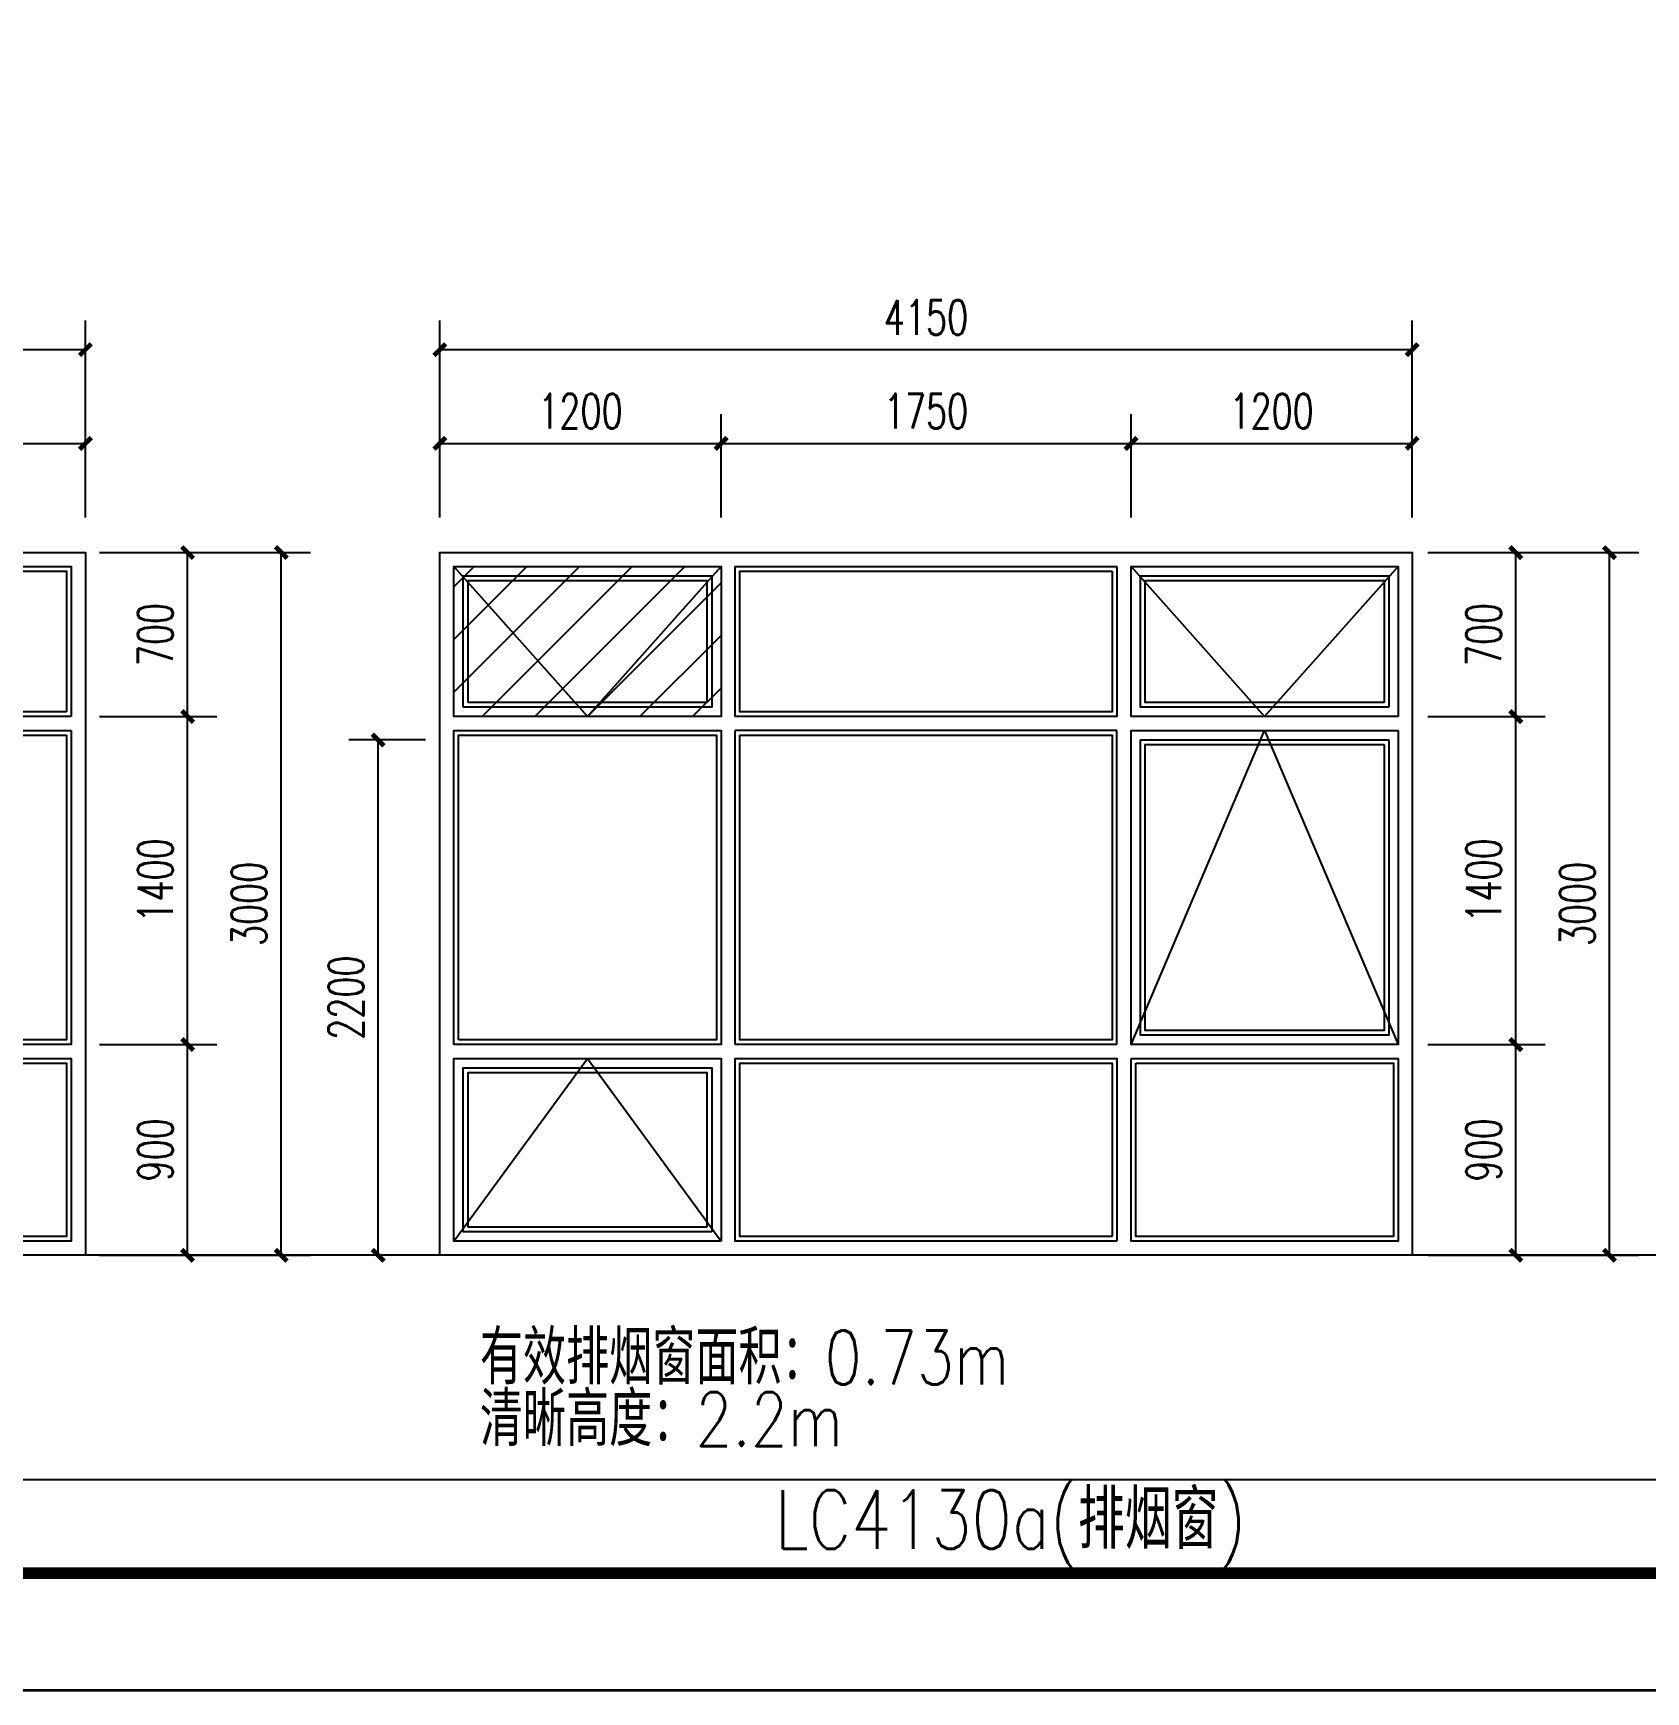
# Model space of a CAD drawing. Extents: x 1738711 to 2346805, y 1189731 to 2516152.
# Drawn here: x 1929146 to 1936029, y 1283464 to 1290544 of the extents above; entities that cross this region are included whole.
import ezdxf
from ezdxf.enums import TextEntityAlignment as Align

# ---------------------------------------------------------------- set-up
doc = ezdxf.new("R2010")
doc.units = 0
doc.header["$LTSCALE"] = 1000
doc.header["$MEASUREMENT"] = 0
doc.linetypes.add('复件 140224通州运河二期售楼部条件图_t3$0$X-ME SHAFT SH$0$X-B2$0$WATER_LINE', pattern=[0])
for name, color, linetype in [('DOTE', 1, 'Continuous'), ('PUB_DIM', 3, 'Continuous'), ('PUB_TEXT', 7, 'Continuous'), ('TK', 4, 'Continuous'), ('WINDOW', 144, 'Continuous'), ('看线', 8, 'Continuous')]:
    doc.layers.add(name, color=color, linetype=linetype)
doc.styles.add('_TCH_DIM_T3', font='SIMPLEX', dxfattribs={"width": 0.705882, "bigfont": 'GBCBIG'})
doc.styles.add('HZ', font='rs', dxfattribs={"bigfont": 'hztxt'})
doc.styles.add('宋体', font='SIMSUN.TTF', dxfattribs={"width": 0.75})
doc.dimstyles.new('_TCH_ARCH&&50', dxfattribs={"dimtxt": 148.75, "dimasz": 50, "dimexe": 125, "dimexo": 150, "dimgap": 63.125, "dimtad": 1, "dimdec": 0, "dimzin": 0, "dimdsep": 46, "dimtxsty": '_TCH_DIM_T3', "dimblk": 'ARCHTICK', "dimcen": 0.09, "dimclrt": 7, "dimazin": 2, "dimtfac": 1, "dimtdec": 0, "dimtix": 1, "dimtmove": 2, "dimatfit": 3, "dimfxl": 50, "dimtolj": 1, "dimtzin": 0, "dimarcsym": 0})

# ---------------------------------------------------------------- blocks, each defined once
blk = doc.blocks.new('hreahrehreh')
at = {"layer": 'WINDOW', "linetype": '复件 140224通州运河二期售楼部条件图_t3$0$X-ME SHAFT SH$0$X-B2$0$WATER_LINE'}
for p, q in [((1926459.8, 1285757.7), (1926459.8, 1287097.7)), ((1927229.8, 1287097.7), (1926459.8, 1287097.7)), ((1927229.8, 1287097.7), (1927229.8, 1285757.7)), ((1927289.8, 1287097.7), (1927289.8, 1285757.7)), ((1928059.8, 1287097.7), (1927289.8, 1287097.7)), ((1928059.8, 1285757.7), (1928059.8, 1287097.7)), ((1927229.8, 1285757.7), (1926459.8, 1285757.7)), ((1928059.8, 1285757.7), (1927289.8, 1285757.7))]:
    blk.add_line(p, q, dxfattribs=at)
at = {"layer": 'WINDOW', "color": 4, "linetype": '复件 140224通州运河二期售楼部条件图_t3$0$X-ME SHAFT SH$0$X-B2$0$WATER_LINE'}
blk.add_lwpolyline([(1929334.8, 1284857.7), (1925184.8, 1284857.7), (1925184.8, 1287857.7), (1929334.8, 1287857.7)], close=True, dxfattribs=at)
at = {"layer": 'WINDOW', "linetype": '复件 140224通州运河二期售楼部条件图_t3$0$X-ME SHAFT SH$0$X-B2$0$WATER_LINE'}
for points in [[(1925244.8, 1287157.7), (1925244.8, 1287797.7), (1926399.8, 1287797.7), (1926399.8, 1287157.7), (1925244.8, 1287157.7)], [(1928059.8, 1287797.7), (1928059.8, 1287157.7), (1926459.8, 1287157.7), (1926459.8, 1287797.7), (1928059.8, 1287797.7)], [(1929274.8, 1287157.7), (1928119.8, 1287157.7), (1928119.8, 1287797.7), (1929274.8, 1287797.7), (1929274.8, 1287157.7)], [(1925244.8, 1285757.7), (1925244.8, 1287097.7), (1926399.8, 1287097.7), (1926399.8, 1285757.7), (1925244.8, 1285757.7)], [(1929274.8, 1287097.7), (1929274.8, 1285757.7), (1928119.8, 1285757.7), (1928119.8, 1287097.7), (1929274.8, 1287097.7)], [(1926399.8, 1284917.7), (1925244.8, 1284917.7), (1925244.8, 1285697.7), (1926399.8, 1285697.7), (1926399.8, 1284917.7)], [(1928059.8, 1284917.7), (1926459.8, 1284917.7), (1926459.8, 1285697.7), (1928059.8, 1285697.7), (1928059.8, 1284917.7)], [(1928119.8, 1285697.7), (1929274.8, 1285697.7), (1929274.8, 1284917.7), (1928119.8, 1284917.7), (1928119.8, 1285697.7)]]:
    blk.add_lwpolyline(points, dxfattribs=at)
for points in [[(1925264.8, 1287177.7), (1925264.8, 1287777.7), (1926379.8, 1287777.7), (1926379.8, 1287177.7)], [(1928039.8, 1287777.7), (1928039.8, 1287177.7), (1926479.8, 1287177.7), (1926479.8, 1287777.7)], [(1929254.8, 1287177.7), (1928139.8, 1287177.7), (1928139.8, 1287777.7), (1929254.8, 1287777.7)], [(1925264.8, 1285777.7), (1925264.8, 1287077.7), (1926379.8, 1287077.7), (1926379.8, 1285777.7)], [(1929254.8, 1287077.7), (1929254.8, 1285777.7), (1928139.8, 1285777.7), (1928139.8, 1287077.7)], [(1926499.8, 1287057.7), (1927189.8, 1287057.7), (1927189.8, 1285797.7), (1926499.8, 1285797.7)], [(1926519.8, 1287037.7), (1927169.8, 1287037.7), (1927169.8, 1285817.7), (1926519.8, 1285817.7)], [(1927329.8, 1285797.7), (1928019.8, 1285797.7), (1928019.8, 1287057.7), (1927329.8, 1287057.7)], [(1927349.8, 1285817.7), (1927999.8, 1285817.7), (1927999.8, 1287037.7), (1927349.8, 1287037.7)], [(1926379.8, 1284937.7), (1925264.8, 1284937.7), (1925264.8, 1285677.7), (1926379.8, 1285677.7)], [(1928039.8, 1284937.7), (1926479.8, 1284937.7), (1926479.8, 1285677.7), (1928039.8, 1285677.7)], [(1928139.8, 1285677.7), (1929254.8, 1285677.7), (1929254.8, 1284937.7), (1928139.8, 1284937.7)]]:
    blk.add_lwpolyline(points, close=True, dxfattribs=at)
at = {"layer": '看线'}
for points in [[(1927229.8, 1285757.7), (1926844.8, 1287097.7), (1926462, 1285757.7)], [(1927289.8, 1285757.7), (1927674.8, 1287097.7), (1928057.7, 1285757.7)]]:
    blk.add_lwpolyline(points, dxfattribs=at)
blk = doc.blocks.new('i567dijkrtjtrj')
at = {"layer": 'WINDOW', "linetype": '复件 140224通州运河二期售楼部条件图_t3$0$X-ME SHAFT SH$0$X-B2$0$WATER_LINE'}
for p, q in [((1932092.2, 1280258.8), (1932092.2, 1281598.8)), ((1933722.2, 1281598.8), (1932092.2, 1281598.8)), ((1933722.2, 1280258.8), (1933722.2, 1281598.8)), ((1933722.2, 1280258.8), (1932092.2, 1280258.8))]:
    blk.add_line(p, q, dxfattribs=at)
at = {"layer": 'WINDOW', "color": 4, "linetype": '复件 140224通州运河二期售楼部条件图_t3$0$X-ME SHAFT SH$0$X-B2$0$WATER_LINE'}
blk.add_lwpolyline([(1934982.2, 1279358.8), (1930832.2, 1279358.8), (1930832.2, 1282358.8), (1934982.2, 1282358.8)], close=True, dxfattribs=at)
at = {"layer": 'WINDOW', "linetype": '复件 140224通州运河二期售楼部条件图_t3$0$X-ME SHAFT SH$0$X-B2$0$WATER_LINE'}
for points in [[(1930892.2, 1281658.8), (1930892.2, 1282298.8), (1932032.2, 1282298.8), (1932032.2, 1281658.8), (1930892.2, 1281658.8)], [(1933722.2, 1282298.8), (1933722.2, 1281658.8), (1932092.2, 1281658.8), (1932092.2, 1282298.8), (1933722.2, 1282298.8)], [(1934922.2, 1281658.8), (1933782.2, 1281658.8), (1933782.2, 1282298.8), (1934922.2, 1282298.8), (1934922.2, 1281658.8)], [(1930892.2, 1280258.8), (1930892.2, 1281598.8), (1932032.2, 1281598.8), (1932032.2, 1280258.8), (1930892.2, 1280258.8)], [(1934922.2, 1281598.8), (1934922.2, 1280258.8), (1933782.2, 1280258.8), (1933782.2, 1281598.8), (1934922.2, 1281598.8)], [(1932032.2, 1279418.8), (1930892.2, 1279418.8), (1930892.2, 1280198.8), (1932032.2, 1280198.8), (1932032.2, 1279418.8)], [(1933722.2, 1279418.8), (1932092.2, 1279418.8), (1932092.2, 1280198.8), (1933722.2, 1280198.8), (1933722.2, 1279418.8)], [(1933782.2, 1280198.8), (1934922.2, 1280198.8), (1934922.2, 1279418.8), (1933782.2, 1279418.8), (1933782.2, 1280198.8)]]:
    blk.add_lwpolyline(points, dxfattribs=at)
for points in [[(1933702.2, 1282278.8), (1933702.2, 1281678.8), (1932112.2, 1281678.8), (1932112.2, 1282278.8)], [(1930932.2, 1281698.8), (1930932.2, 1282258.8), (1931992.2, 1282258.8), (1931992.2, 1281698.8)], [(1930952.2, 1281718.8), (1930952.2, 1282238.8), (1931972.2, 1282238.8), (1931972.2, 1281718.8)], [(1934882.2, 1281698.8), (1933822.2, 1281698.8), (1933822.2, 1282258.8), (1934882.2, 1282258.8)], [(1934862.2, 1281718.8), (1933842.2, 1281718.8), (1933842.2, 1282238.8), (1934862.2, 1282238.8)], [(1930912.2, 1280278.8), (1930912.2, 1281578.8), (1932012.2, 1281578.8), (1932012.2, 1280278.8)], [(1932112.2, 1281578.8), (1933702.2, 1281578.8), (1933702.2, 1280278.8), (1932112.2, 1280278.8)], [(1934882.2, 1281558.8), (1934882.2, 1280298.8), (1933822.2, 1280298.8), (1933822.2, 1281558.8)], [(1934862.2, 1281538.8), (1934862.2, 1280318.8), (1933842.2, 1280318.8), (1933842.2, 1281538.8)], [(1931992.2, 1279458.8), (1930932.2, 1279458.8), (1930932.2, 1280158.8), (1931992.2, 1280158.8)], [(1931972.2, 1279478.8), (1930952.2, 1279478.8), (1930952.2, 1280138.8), (1931972.2, 1280138.8)], [(1933702.2, 1279438.8), (1932112.2, 1279438.8), (1932112.2, 1280178.8), (1933702.2, 1280178.8)], [(1933802.2, 1280178.8), (1934902.2, 1280178.8), (1934902.2, 1279438.8), (1933802.2, 1279438.8)]]:
    blk.add_lwpolyline(points, close=True, dxfattribs=at)
at = {"layer": '看线'}
for points in [[(1930892.2, 1282298.8), (1931462.2, 1281658.8), (1932032.2, 1282298.8)], [(1933782.2, 1282298.8), (1934352.2, 1281658.8), (1934922.2, 1282298.8)], [(1933782.2, 1280258.8), (1934352.2, 1281598.8), (1934922.2, 1280258.8)], [(1930892.2, 1279418.8), (1931462.2, 1280198.8), (1932032.2, 1279418.8)]]:
    blk.add_lwpolyline(points, dxfattribs=at)
blk = doc.blocks.new('hjashrtahreahe')
at = {"layer": 'TK', "color": 7, "const_width": 25}
blk.add_lwpolyline([(0, 59400), (84100, 59400), (84100, 0), (0, 0)], close=True, dxfattribs=at)
at = {"layer": 'TK', "color": 3, "const_width": 100}
blk.add_lwpolyline([(2500, 1000), (2500, 58400), (83100, 58400), (83100, 1000)], close=True, dxfattribs=at)
at = {"layer": 'TK', "style": '宋体', "width": 0.75}
for tag, height, p in [('项目负责人', 350, (6003, 57089)), ('专业负责人', 350, (6003, 56224)), ('设计人', 350, (6003, 55419)), ('版号1', 250, (77304, 22193)), ('时间1', 250, (82405, 22193)), ('版号2', 250, (77304, 21593)), ('时间2', 250, (82405, 21593)), ('版号3', 250, (77304, 20993)), ('时间3', 250, (82405, 20993)), ('建筑会签', 0.0001, (78978, 2403)), ('电气会签', 0.0001, (82128, 2403)), ('结构会签', 0.0001, (78978, 1803)), ('暖通会签', 0.0001, (82128, 1803)), ('给排水会签', 0.0001, (78978, 1250)), ('智能化会签', 0.0001, (82128, 1250))]:
    blk.add_attdef(tag, text='', height=height, dxfattribs=at).set_placement(p, align=Align.CENTER)
for tag, p in [('合作设计单位', (80816, 48986)), ('版号说明1', (79854, 22318)), ('版号说明2', (79854, 21718)), ('版号说明3', (79854, 21118)), ('浙江绿储科技有限公司', (80545, 16036)), ('百兆瓦级集中式熔盐储能关键', (80545, 14953)), ('设备研发及制造基地项目', (80545, 14603)), ('1#研发楼', (80545, 13636)), ('图名', (80545, 12436)), ('工程编号', (78978, 11461)), ('子项编号', (82128, 11461)), ('建筑', (78978, 10711)), ('图号', (82128, 10711)), ('施工图', (78978, 9961)), ('2023.03', (82128, 9961)), ('审定', (79353, 8461)), ('审核', (79353, 7711)), ('工程负责', (79353, 6961)), ('专业负责', (79353, 6211)), ('设计', (79353, 5461)), ('制图', (79353, 4711)), ('校对', (79353, 3961))]:
    blk.add_attdef(tag, text='', height=250, dxfattribs=at).set_placement(p, align=Align.MIDDLE_CENTER)
blk = doc.blocks.new('_ArchTick')
at = {"color": 0, "linetype": 'ByBlock', "const_width": 0.4}
blk.add_lwpolyline([(-0.5, -0.5), (0.5, 0.5)], dxfattribs=at)
blk = doc.blocks.new('*D253')
at = {"layer": 'Defpoints', "color": 0, "transparency": 16777216}
for p in [(1930618.6, 1287527.1), (1930971.1, 1287527.1), (1930971.1, 1285327.1)]:
    blk.add_point(p, dxfattribs=at)
at = {"layer": 'PUB_DIM', "color": 0, "lineweight": -2, "transparency": 16777216}
for p, q in [((1930821.1, 1287527.1), (1930493.6, 1287527.1)), ((1930618.6, 1285327.1), (1930618.6, 1287527.1)), ((1930821.1, 1285327.1), (1930493.6, 1285327.1))]:
    blk.add_line(p, q, dxfattribs=at)
at = {"layer": 'PUB_DIM', "color": 0, "lineweight": -2, "transparency": 16777216, "xscale": 50, "yscale": 50, "zscale": 50}
for p, rotation in [((1930618.6, 1287527.1), 90), ((1930618.6, 1285327.1), 270)]:
    blk.add_blockref('_ArchTick', p, dxfattribs=dict(at, rotation=rotation))
at = {"layer": 'PUB_DIM', "color": 7, "transparency": 16777216, "insert": (1930481.1, 1286427.1), "char_height": 148.75, "attachment_point": 5, "rotation": 90, "style": '_TCH_DIM_T3'}
blk.add_mtext('\\A1;2200', dxfattribs=at)
blk = doc.blocks.new('*D1055')
at = {"layer": 'Defpoints', "color": 0, "transparency": 16777216}
for p in [(1935032.1, 1289193.3), (1930882.1, 1288727.1), (1935032.1, 1288727.1)]:
    blk.add_point(p, dxfattribs=at)
at = {"layer": 'PUB_DIM', "color": 0, "lineweight": -2, "transparency": 16777216}
for p, q in [((1930882.1, 1288877.1), (1930882.1, 1289318.3)), ((1935032.1, 1288877.1), (1935032.1, 1289318.3)), ((1930882.1, 1289193.3), (1935032.1, 1289193.3))]:
    blk.add_line(p, q, dxfattribs=at)
at = {"layer": 'PUB_DIM', "color": 0, "lineweight": -2, "transparency": 16777216, "xscale": 50, "yscale": 50, "zscale": 50, "rotation": 180}
blk.add_blockref('_ArchTick', (1930882.1, 1289193.3), dxfattribs=at)
at = {"layer": 'PUB_DIM', "color": 0, "lineweight": -2, "transparency": 16777216, "xscale": 50, "yscale": 50, "zscale": 50}
blk.add_blockref('_ArchTick', (1935032.1, 1289193.3), dxfattribs=at)
at = {"layer": 'PUB_DIM', "color": 7, "transparency": 16777216, "insert": (1932957.1, 1289330.8), "char_height": 148.75, "attachment_point": 5, "style": '_TCH_DIM_T3'}
blk.add_mtext('\\A1;4150', dxfattribs=at)
blk = doc.blocks.new('*D1056')
at = {"layer": 'Defpoints', "color": 0, "transparency": 16777216}
for p in [(1932082.1, 1288793.3), (1930882.1, 1288327.1), (1932082.1, 1288327.1)]:
    blk.add_point(p, dxfattribs=at)
at = {"layer": 'PUB_DIM', "color": 0, "lineweight": -2, "transparency": 16777216}
for p, q in [((1930882.1, 1288477.1), (1930882.1, 1288918.3)), ((1932082.1, 1288477.1), (1932082.1, 1288918.3)), ((1930882.1, 1288793.3), (1932082.1, 1288793.3))]:
    blk.add_line(p, q, dxfattribs=at)
at = {"layer": 'PUB_DIM', "color": 0, "lineweight": -2, "transparency": 16777216, "xscale": 50, "yscale": 50, "zscale": 50, "rotation": 180}
blk.add_blockref('_ArchTick', (1930882.1, 1288793.3), dxfattribs=at)
at = {"layer": 'PUB_DIM', "color": 0, "lineweight": -2, "transparency": 16777216, "xscale": 50, "yscale": 50, "zscale": 50}
blk.add_blockref('_ArchTick', (1932082.1, 1288793.3), dxfattribs=at)
at = {"layer": 'PUB_DIM', "color": 7, "transparency": 16777216, "insert": (1931482.1, 1288930.8), "char_height": 148.75, "attachment_point": 5, "style": '_TCH_DIM_T3'}
blk.add_mtext('\\A1;1200', dxfattribs=at)
blk = doc.blocks.new('*D1057')
at = {"layer": 'Defpoints', "color": 0, "transparency": 16777216}
for p in [(1933832.1, 1288793.3), (1932082.1, 1288327.1), (1933832.1, 1288327.1)]:
    blk.add_point(p, dxfattribs=at)
at = {"layer": 'PUB_DIM', "color": 0, "lineweight": -2, "transparency": 16777216}
for p, q in [((1932082.1, 1288477.1), (1932082.1, 1288918.3)), ((1933832.1, 1288477.1), (1933832.1, 1288918.3)), ((1932082.1, 1288793.3), (1933832.1, 1288793.3))]:
    blk.add_line(p, q, dxfattribs=at)
at = {"layer": 'PUB_DIM', "color": 0, "lineweight": -2, "transparency": 16777216, "xscale": 50, "yscale": 50, "zscale": 50, "rotation": 180}
blk.add_blockref('_ArchTick', (1932082.1, 1288793.3), dxfattribs=at)
at = {"layer": 'PUB_DIM', "color": 0, "lineweight": -2, "transparency": 16777216, "xscale": 50, "yscale": 50, "zscale": 50}
blk.add_blockref('_ArchTick', (1933832.1, 1288793.3), dxfattribs=at)
at = {"layer": 'PUB_DIM', "color": 7, "transparency": 16777216, "insert": (1932957.1, 1288930.8), "char_height": 148.75, "attachment_point": 5, "style": '_TCH_DIM_T3'}
blk.add_mtext('\\A1;1750', dxfattribs=at)
blk = doc.blocks.new('*D1058')
at = {"layer": 'Defpoints', "color": 0, "transparency": 16777216}
for p in [(1935032.1, 1288793.3), (1933832.1, 1288327.1), (1935032.1, 1288327.1)]:
    blk.add_point(p, dxfattribs=at)
at = {"layer": 'PUB_DIM', "color": 0, "lineweight": -2, "transparency": 16777216}
for p, q in [((1933832.1, 1288477.1), (1933832.1, 1288918.3)), ((1935032.1, 1288477.1), (1935032.1, 1288918.3)), ((1933832.1, 1288793.3), (1935032.1, 1288793.3))]:
    blk.add_line(p, q, dxfattribs=at)
at = {"layer": 'PUB_DIM', "color": 0, "lineweight": -2, "transparency": 16777216, "xscale": 50, "yscale": 50, "zscale": 50, "rotation": 180}
blk.add_blockref('_ArchTick', (1933832.1, 1288793.3), dxfattribs=at)
at = {"layer": 'PUB_DIM', "color": 0, "lineweight": -2, "transparency": 16777216, "xscale": 50, "yscale": 50, "zscale": 50}
blk.add_blockref('_ArchTick', (1935032.1, 1288793.3), dxfattribs=at)
at = {"layer": 'PUB_DIM', "color": 7, "transparency": 16777216, "insert": (1934432.1, 1288930.8), "char_height": 148.75, "attachment_point": 5, "style": '_TCH_DIM_T3'}
blk.add_mtext('\\A1;1200', dxfattribs=at)
blk = doc.blocks.new('*D1059')
at = {"layer": 'Defpoints', "color": 0, "transparency": 16777216}
for p in [(1935348.9, 1288327.1), (1935874.4, 1288327.1), (1935348.9, 1285327.1)]:
    blk.add_point(p, dxfattribs=at)
at = {"layer": 'PUB_DIM', "color": 0, "lineweight": -2, "transparency": 16777216}
for p, q in [((1935498.9, 1288327.1), (1935999.4, 1288327.1)), ((1935874.4, 1285327.1), (1935874.4, 1288327.1)), ((1935498.9, 1285327.1), (1935999.4, 1285327.1))]:
    blk.add_line(p, q, dxfattribs=at)
at = {"layer": 'PUB_DIM', "color": 0, "lineweight": -2, "transparency": 16777216, "xscale": 50, "yscale": 50, "zscale": 50}
for p, rotation in [((1935874.4, 1288327.1), 90), ((1935874.4, 1285327.1), 270)]:
    blk.add_blockref('_ArchTick', p, dxfattribs=dict(at, rotation=rotation))
at = {"layer": 'PUB_DIM', "color": 7, "transparency": 16777216, "insert": (1935736.9, 1286827.1), "char_height": 148.75, "attachment_point": 5, "rotation": 90, "style": '_TCH_DIM_T3'}
blk.add_mtext('\\A1;3000', dxfattribs=at)
blk = doc.blocks.new('*D1060')
at = {"layer": 'Defpoints', "color": 0, "transparency": 16777216}
for p in [(1934948.9, 1286227.1), (1935474.4, 1286227.1), (1934948.9, 1285327.1)]:
    blk.add_point(p, dxfattribs=at)
at = {"layer": 'PUB_DIM', "color": 0, "lineweight": -2, "transparency": 16777216}
for p, q in [((1935098.9, 1286227.1), (1935599.4, 1286227.1)), ((1935474.4, 1285327.1), (1935474.4, 1286227.1)), ((1935098.9, 1285327.1), (1935599.4, 1285327.1))]:
    blk.add_line(p, q, dxfattribs=at)
at = {"layer": 'PUB_DIM', "color": 0, "lineweight": -2, "transparency": 16777216, "xscale": 50, "yscale": 50, "zscale": 50}
for p, rotation in [((1935474.4, 1286227.1), 90), ((1935474.4, 1285327.1), 270)]:
    blk.add_blockref('_ArchTick', p, dxfattribs=dict(at, rotation=rotation))
at = {"layer": 'PUB_DIM', "color": 7, "transparency": 16777216, "insert": (1935336.9, 1285777.1), "char_height": 148.75, "attachment_point": 5, "rotation": 90, "style": '_TCH_DIM_T3'}
blk.add_mtext('\\A1;900', dxfattribs=at)
blk = doc.blocks.new('*D1061')
at = {"layer": 'Defpoints', "color": 0, "transparency": 16777216}
for p in [(1934948.9, 1287627.1), (1935474.4, 1287627.1), (1934948.9, 1286227.1)]:
    blk.add_point(p, dxfattribs=at)
at = {"layer": 'PUB_DIM', "color": 0, "lineweight": -2, "transparency": 16777216}
for p, q in [((1935098.9, 1287627.1), (1935599.4, 1287627.1)), ((1935474.4, 1286227.1), (1935474.4, 1287627.1)), ((1935098.9, 1286227.1), (1935599.4, 1286227.1))]:
    blk.add_line(p, q, dxfattribs=at)
at = {"layer": 'PUB_DIM', "color": 0, "lineweight": -2, "transparency": 16777216, "xscale": 50, "yscale": 50, "zscale": 50}
for p, rotation in [((1935474.4, 1287627.1), 90), ((1935474.4, 1286227.1), 270)]:
    blk.add_blockref('_ArchTick', p, dxfattribs=dict(at, rotation=rotation))
at = {"layer": 'PUB_DIM', "color": 7, "transparency": 16777216, "insert": (1935336.9, 1286927.1), "char_height": 148.75, "attachment_point": 5, "rotation": 90, "style": '_TCH_DIM_T3'}
blk.add_mtext('\\A1;1400', dxfattribs=at)
blk = doc.blocks.new('*D1062')
at = {"layer": 'Defpoints', "color": 0, "transparency": 16777216}
for p in [(1934948.9, 1288327.1), (1935474.4, 1288327.1), (1934948.9, 1287627.1)]:
    blk.add_point(p, dxfattribs=at)
at = {"layer": 'PUB_DIM', "color": 0, "lineweight": -2, "transparency": 16777216}
for p, q in [((1935098.9, 1288327.1), (1935599.4, 1288327.1)), ((1935474.4, 1287627.1), (1935474.4, 1288327.1)), ((1935098.9, 1287627.1), (1935599.4, 1287627.1))]:
    blk.add_line(p, q, dxfattribs=at)
at = {"layer": 'PUB_DIM', "color": 0, "lineweight": -2, "transparency": 16777216, "xscale": 50, "yscale": 50, "zscale": 50}
for p, rotation in [((1935474.4, 1288327.1), 90), ((1935474.4, 1287627.1), 270)]:
    blk.add_blockref('_ArchTick', p, dxfattribs=dict(at, rotation=rotation))
at = {"layer": 'PUB_DIM', "color": 7, "transparency": 16777216, "insert": (1935336.9, 1287977.1), "char_height": 148.75, "attachment_point": 5, "rotation": 90, "style": '_TCH_DIM_T3'}
blk.add_mtext('\\A1;700', dxfattribs=at)
blk = doc.blocks.new('*D1063')
at = {"layer": 'Defpoints', "color": 0, "transparency": 16777216}
for p in [(1929368.8, 1289193.3), (1925218.8, 1288727.1), (1929368.8, 1288727.1)]:
    blk.add_point(p, dxfattribs=at)
at = {"layer": 'PUB_DIM', "color": 0, "lineweight": -2, "transparency": 16777216}
for p, q in [((1925218.8, 1288877.1), (1925218.8, 1289318.3)), ((1929368.8, 1288877.1), (1929368.8, 1289318.3)), ((1925218.8, 1289193.3), (1929368.8, 1289193.3))]:
    blk.add_line(p, q, dxfattribs=at)
at = {"layer": 'PUB_DIM', "color": 0, "lineweight": -2, "transparency": 16777216, "xscale": 50, "yscale": 50, "zscale": 50, "rotation": 180}
blk.add_blockref('_ArchTick', (1925218.8, 1289193.3), dxfattribs=at)
at = {"layer": 'PUB_DIM', "color": 0, "lineweight": -2, "transparency": 16777216, "xscale": 50, "yscale": 50, "zscale": 50}
blk.add_blockref('_ArchTick', (1929368.8, 1289193.3), dxfattribs=at)
at = {"layer": 'PUB_DIM', "color": 7, "transparency": 16777216, "insert": (1927293.8, 1289330.8), "char_height": 148.75, "attachment_point": 5, "style": '_TCH_DIM_T3'}
blk.add_mtext('\\A1;4150', dxfattribs=at)
blk = doc.blocks.new('*D1067')
at = {"layer": 'Defpoints', "color": 0, "transparency": 16777216}
for p in [(1929368.8, 1288793.3), (1928093.8, 1288327.1), (1929368.8, 1288327.1)]:
    blk.add_point(p, dxfattribs=at)
at = {"layer": 'PUB_DIM', "color": 0, "lineweight": -2, "transparency": 16777216}
for p, q in [((1928093.8, 1288477.1), (1928093.8, 1288918.3)), ((1929368.8, 1288477.1), (1929368.8, 1288918.3)), ((1928093.8, 1288793.3), (1929368.8, 1288793.3))]:
    blk.add_line(p, q, dxfattribs=at)
at = {"layer": 'PUB_DIM', "color": 0, "lineweight": -2, "transparency": 16777216, "xscale": 50, "yscale": 50, "zscale": 50, "rotation": 180}
blk.add_blockref('_ArchTick', (1928093.8, 1288793.3), dxfattribs=at)
at = {"layer": 'PUB_DIM', "color": 0, "lineweight": -2, "transparency": 16777216, "xscale": 50, "yscale": 50, "zscale": 50}
blk.add_blockref('_ArchTick', (1929368.8, 1288793.3), dxfattribs=at)
at = {"layer": 'PUB_DIM', "color": 7, "transparency": 16777216, "insert": (1928731.3, 1288930.8), "char_height": 148.75, "attachment_point": 5, "style": '_TCH_DIM_T3'}
blk.add_mtext('\\A1;1275', dxfattribs=at)
blk = doc.blocks.new('*D1068')
at = {"layer": 'Defpoints', "color": 0, "transparency": 16777216}
for p in [(1929679.6, 1288327.1), (1930205.1, 1288327.1), (1929679.6, 1285327.1)]:
    blk.add_point(p, dxfattribs=at)
at = {"layer": 'PUB_DIM', "color": 0, "lineweight": -2, "transparency": 16777216}
for p, q in [((1929829.6, 1288327.1), (1930330.1, 1288327.1)), ((1930205.1, 1285327.1), (1930205.1, 1288327.1)), ((1929829.6, 1285327.1), (1930330.1, 1285327.1))]:
    blk.add_line(p, q, dxfattribs=at)
at = {"layer": 'PUB_DIM', "color": 0, "lineweight": -2, "transparency": 16777216, "xscale": 50, "yscale": 50, "zscale": 50}
for p, rotation in [((1930205.1, 1288327.1), 90), ((1930205.1, 1285327.1), 270)]:
    blk.add_blockref('_ArchTick', p, dxfattribs=dict(at, rotation=rotation))
at = {"layer": 'PUB_DIM', "color": 7, "transparency": 16777216, "insert": (1930067.6, 1286827.1), "char_height": 148.75, "attachment_point": 5, "rotation": 90, "style": '_TCH_DIM_T3'}
blk.add_mtext('\\A1;3000', dxfattribs=at)
blk = doc.blocks.new('*D1069')
at = {"layer": 'Defpoints', "color": 0, "transparency": 16777216}
for p in [(1929279.6, 1286227.1), (1929805.1, 1286227.1), (1929279.6, 1285327.1)]:
    blk.add_point(p, dxfattribs=at)
at = {"layer": 'PUB_DIM', "color": 0, "lineweight": -2, "transparency": 16777216}
for p, q in [((1929429.6, 1286227.1), (1929930.1, 1286227.1)), ((1929805.1, 1285327.1), (1929805.1, 1286227.1)), ((1929429.6, 1285327.1), (1929930.1, 1285327.1))]:
    blk.add_line(p, q, dxfattribs=at)
at = {"layer": 'PUB_DIM', "color": 0, "lineweight": -2, "transparency": 16777216, "xscale": 50, "yscale": 50, "zscale": 50}
for p, rotation in [((1929805.1, 1286227.1), 90), ((1929805.1, 1285327.1), 270)]:
    blk.add_blockref('_ArchTick', p, dxfattribs=dict(at, rotation=rotation))
at = {"layer": 'PUB_DIM', "color": 7, "transparency": 16777216, "insert": (1929667.6, 1285777.1), "char_height": 148.75, "attachment_point": 5, "rotation": 90, "style": '_TCH_DIM_T3'}
blk.add_mtext('\\A1;900', dxfattribs=at)
blk = doc.blocks.new('*D1070')
at = {"layer": 'Defpoints', "color": 0, "transparency": 16777216}
for p in [(1929279.6, 1287627.1), (1929805.1, 1287627.1), (1929279.6, 1286227.1)]:
    blk.add_point(p, dxfattribs=at)
at = {"layer": 'PUB_DIM', "color": 0, "lineweight": -2, "transparency": 16777216}
for p, q in [((1929429.6, 1287627.1), (1929930.1, 1287627.1)), ((1929805.1, 1286227.1), (1929805.1, 1287627.1)), ((1929429.6, 1286227.1), (1929930.1, 1286227.1))]:
    blk.add_line(p, q, dxfattribs=at)
at = {"layer": 'PUB_DIM', "color": 0, "lineweight": -2, "transparency": 16777216, "xscale": 50, "yscale": 50, "zscale": 50}
for p, rotation in [((1929805.1, 1287627.1), 90), ((1929805.1, 1286227.1), 270)]:
    blk.add_blockref('_ArchTick', p, dxfattribs=dict(at, rotation=rotation))
at = {"layer": 'PUB_DIM', "color": 7, "transparency": 16777216, "insert": (1929667.6, 1286927.1), "char_height": 148.75, "attachment_point": 5, "rotation": 90, "style": '_TCH_DIM_T3'}
blk.add_mtext('\\A1;1400', dxfattribs=at)
blk = doc.blocks.new('*D1071')
at = {"layer": 'Defpoints', "color": 0, "transparency": 16777216}
for p in [(1929279.6, 1288327.1), (1929805.1, 1288327.1), (1929279.6, 1287627.1)]:
    blk.add_point(p, dxfattribs=at)
at = {"layer": 'PUB_DIM', "color": 0, "lineweight": -2, "transparency": 16777216}
for p, q in [((1929429.6, 1288327.1), (1929930.1, 1288327.1)), ((1929805.1, 1287627.1), (1929805.1, 1288327.1)), ((1929429.6, 1287627.1), (1929930.1, 1287627.1))]:
    blk.add_line(p, q, dxfattribs=at)
at = {"layer": 'PUB_DIM', "color": 0, "lineweight": -2, "transparency": 16777216, "xscale": 50, "yscale": 50, "zscale": 50}
for p, rotation in [((1929805.1, 1288327.1), 90), ((1929805.1, 1287627.1), 270)]:
    blk.add_blockref('_ArchTick', p, dxfattribs=dict(at, rotation=rotation))
at = {"layer": 'PUB_DIM', "color": 7, "transparency": 16777216, "insert": (1929667.6, 1287977.1), "char_height": 148.75, "attachment_point": 5, "rotation": 90, "style": '_TCH_DIM_T3'}
blk.add_mtext('\\A1;700', dxfattribs=at)

msp = doc.modelspace()

# ---------------------------------------------------------------- hatches: boundary and pattern name
at = {"layer": '看线'}
h = msp.add_hatch(dxfattribs=at)
h.set_pattern_fill('ANSI31', color=1, scale=100, style=0)
h.set_pattern_definition([(45, (0, 0), (-112.253202, 112.253202), [])])
h.paths.add_polyline_path([(1930942.1, 1288267.1), (1932082.1, 1288267.1), (1932082.1, 1287627.1), (1930942.1, 1287627.1)])

# ---------------------------------------------------------------- linework, layer by layer
at = {"layer": 'DOTE'}
msp.add_line((1936133.1, 1285327.1), (1918199.4, 1285327.1), dxfattribs=at)
at = {"layer": '看线', "ltscale": 3}
msp.add_line((1918199.4, 1284370.1), (1936133.1, 1284370.1), dxfattribs=at)
at = {"layer": '看线', "color": 1}
msp.add_lwpolyline([(1930942.1, 1288267.1), (1932082.1, 1288267.1), (1932082.1, 1287627.1), (1930942.1, 1287627.1)], close=True, dxfattribs=at)

# ---------------------------------------------------------------- block references
at = {"xscale": 0.5, "yscale": 0.5, "zscale": 0.5}
msp.add_blockref('hjashrtahreahe', (1897833.1, 1283470.1), dxfattribs=at)
for name, p in [('hreahrehreh', (34, 469.5)), ('i567dijkrtjtrj', (49.9, 5968.3))]:
    msp.add_blockref(name, p)

# ---------------------------------------------------------------- texts
at = {"layer": 'PUB_TEXT', "style": 'HZ', "width": 0.8}
for s, height, p in [('有效排烟窗面积：0.73m', 230, (1931052.6, 1284776.1)), ('清晰高度：2.2m', 230, (1931052.6, 1284512.5)), ('LC4130a(排烟窗)', 250, (1932311.3, 1284074.6))]:
    msp.add_text(s, height=height, dxfattribs=at).set_placement(p)

# ---------------------------------------------------------------- dimensions: what is measured, and where the dimension line sits
at = {"layer": 'PUB_DIM'}
for p1, p2, distance, picture, middle in [((1925218.8, 1288727.1), (1929368.8, 1288727.1), 466.2, '*D1063', (1927293.8, 1289330.8)), ((1930882.1, 1288727.1), (1935032.1, 1288727.1), 466.2, '*D1055', (1932957.1, 1289330.8)), ((1928093.8, 1288327.1), (1929368.8, 1288327.1), 466.2, '*D1067', (1928731.3, 1288930.8)), ((1930882.1, 1288327.1), (1932082.1, 1288327.1), 466.2, '*D1056', (1931482.1, 1288930.8)), ((1932082.1, 1288327.1), (1933832.1, 1288327.1), 466.2, '*D1057', (1932957.1, 1288930.8)), ((1933832.1, 1288327.1), (1935032.1, 1288327.1), 466.2, '*D1058', (1934432.1, 1288930.8)), ((1929279.6, 1287627.1), (1929279.6, 1288327.1), -525.4, '*D1071', (1929667.6, 1287977.1)), ((1929679.6, 1285327.1), (1929679.6, 1288327.1), -525.4, '*D1068', (1930067.6, 1286827.1)), ((1934948.9, 1287627.1), (1934948.9, 1288327.1), -525.4, '*D1062', (1935336.9, 1287977.1)), ((1935348.9, 1285327.1), (1935348.9, 1288327.1), -525.4, '*D1059', (1935736.9, 1286827.1)), ((1929279.6, 1286227.1), (1929279.6, 1287627.1), -525.4, '*D1070', (1929667.6, 1286927.1)), ((1934948.9, 1286227.1), (1934948.9, 1287627.1), -525.4, '*D1061', (1935336.9, 1286927.1)), ((1930971.1, 1285327.1), (1930971.1, 1287527.1), 352.5, '*D253', (1930481.1, 1286427.1)), ((1929279.6, 1285327.1), (1929279.6, 1286227.1), -525.4, '*D1069', (1929667.6, 1285777.1)), ((1934948.9, 1285327.1), (1934948.9, 1286227.1), -525.4, '*D1060', (1935336.9, 1285777.1))]:
    dim = msp.add_aligned_dim(p1=p1, p2=p2, distance=distance, dimstyle='_TCH_ARCH&&50', dxfattribs=at)
    dim.commit()
    dim.dimension.update_dxf_attribs({"geometry": picture, "text_midpoint": middle})

doc.saveas('drawing.dxf')
